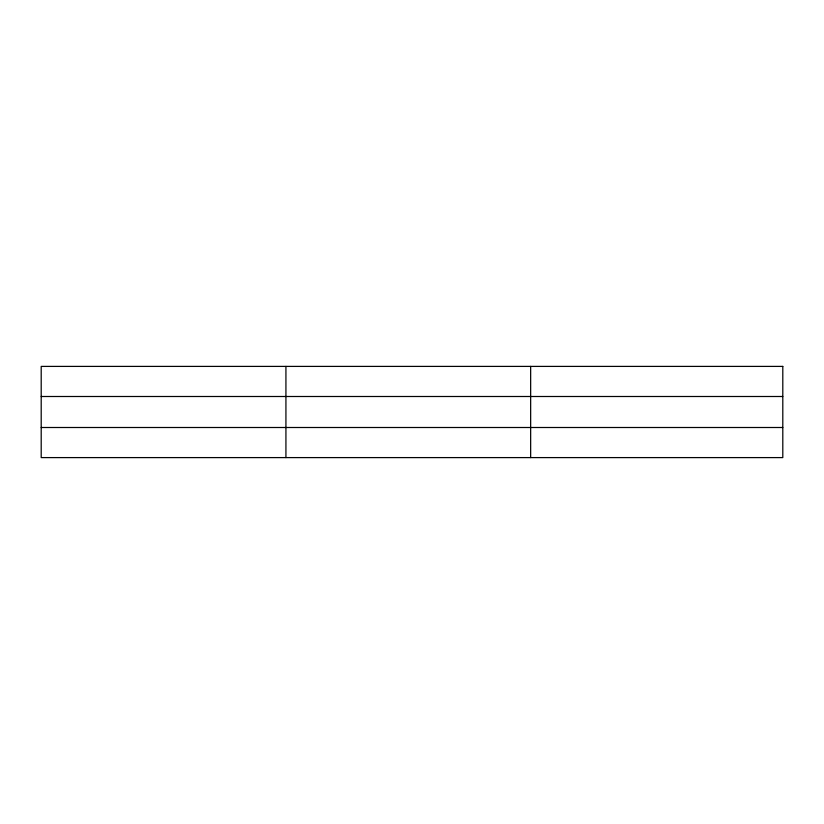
<?xml version="1.0" encoding="UTF-8"?>
<svg xmlns="http://www.w3.org/2000/svg" width="824" height="824" viewBox="0 0 824 824"><rect width="100%" height="100%" fill="white"/><g stroke="black" fill="none" stroke-linecap="round" stroke-linejoin="round"><path stroke-width="1.24" d="M285.928 457.598L285.928 366.402M530.656 457.598L530.656 366.402M41.2 396.498L782.8 396.498M41.2 427.502L782.8 427.502M782.8 366.402L782.8 457.598L41.2 457.598L41.2 366.402L782.8 366.402"/></g></svg>
